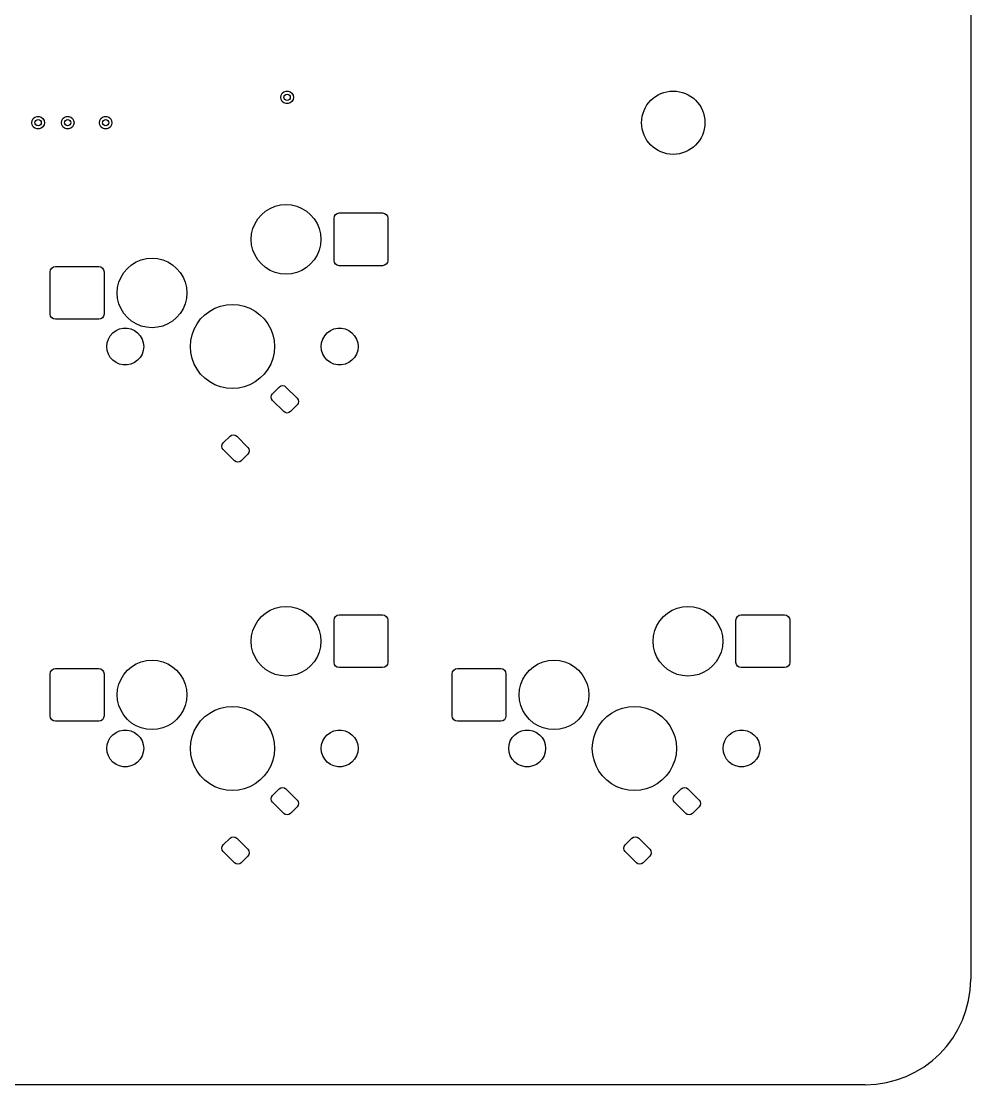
# Model space of a CAD drawing. Extents: x 101 to 518, y -308 to -134.
# Drawn here: x 473.2 to 518.2, y -271.9 to -221.5 of the extents above; entities that cross this region are included whole.
import ezdxf

# ---------------------------------------------------------------- set-up
doc = ezdxf.new("R2010")
doc.units = 0
doc.layers.add('BLACK', color=7, linetype='CONTINUOUS')

msp = doc.modelspace()

# ---------------------------------------------------------------- linework, layer by layer
at = {"layer": 'BLACK', "linetype": 'CONTINUOUS'}
for p, q in [((518.20974, -141.696311), (518.20974, -265.496311)), ((485.65974, -224.836503), (485.757646, -224.800869)), ((485.757646, -224.800869), (485.861834, -224.800869)), ((485.861834, -224.800869), (485.95974, -224.836503)), ((485.50974, -225.096311), (485.527832, -224.993705)), ((485.527832, -225.198917), (485.50974, -225.096311)), ((485.527832, -224.993705), (485.579927, -224.903475)), ((485.579927, -225.289147), (485.527832, -225.198917)), ((485.579927, -224.903475), (485.65974, -224.836503)), ((485.65974, -225.356119), (485.579927, -225.289147)), ((485.95974, -224.836503), (486.039553, -224.903475)), ((486.039553, -225.289147), (485.95974, -225.356119)), ((486.039553, -224.903475), (486.091648, -224.993705)), ((486.091648, -225.198917), (486.039553, -225.289147)), ((486.091648, -224.993705), (486.10974, -225.096311)), ((486.10974, -225.096311), (486.091648, -225.198917)), ((485.757646, -225.391753), (485.65974, -225.356119)), ((485.861834, -225.391753), (485.757646, -225.391753)), ((485.95974, -225.356119), (485.861834, -225.391753)), ((473.70974, -226.296311), (473.727832, -226.193705)), ((473.727832, -226.398917), (473.70974, -226.296311)), ((473.727832, -226.193705), (473.779927, -226.103475)), ((473.779927, -226.103475), (473.85974, -226.036503)), ((473.85974, -226.036503), (473.957646, -226.000869)), ((473.957646, -226.000869), (474.061834, -226.000869)), ((474.061834, -226.000869), (474.15974, -226.036503)), ((474.15974, -226.036503), (474.239553, -226.103475)), ((474.239553, -226.103475), (474.291648, -226.193705)), ((474.291648, -226.193705), (474.30974, -226.296311)), ((474.30974, -226.296311), (474.291648, -226.398917)), ((475.10974, -226.296311), (475.127832, -226.193705)), ((475.127832, -226.398917), (475.10974, -226.296311)), ((475.127832, -226.193705), (475.179927, -226.103475)), ((475.179927, -226.103475), (475.25974, -226.036503)), ((475.25974, -226.036503), (475.357646, -226.000869)), ((475.357646, -226.000869), (475.461834, -226.000869)), ((475.461834, -226.000869), (475.55974, -226.036503)), ((475.55974, -226.036503), (475.639553, -226.103475)), ((475.639553, -226.103475), (475.691648, -226.193705)), ((475.691648, -226.193705), (475.70974, -226.296311)), ((475.70974, -226.296311), (475.691648, -226.398917)), ((476.90974, -226.296311), (476.927832, -226.193705)), ((476.927832, -226.398917), (476.90974, -226.296311)), ((476.927832, -226.193705), (476.979927, -226.103475)), ((476.979927, -226.103475), (477.05974, -226.036503)), ((477.05974, -226.036503), (477.157646, -226.000869)), ((477.157646, -226.000869), (477.261834, -226.000869)), ((477.261834, -226.000869), (477.35974, -226.036503)), ((477.35974, -226.036503), (477.439553, -226.103475)), ((477.439553, -226.103475), (477.491648, -226.193705)), ((477.491648, -226.193705), (477.50974, -226.296311)), ((477.50974, -226.296311), (477.491648, -226.398917)), ((473.779927, -226.489147), (473.727832, -226.398917)), ((473.85974, -226.556119), (473.779927, -226.489147)), ((473.957646, -226.591753), (473.85974, -226.556119)), ((474.061834, -226.591753), (473.957646, -226.591753)), ((474.15974, -226.556119), (474.061834, -226.591753)), ((474.239553, -226.489147), (474.15974, -226.556119)), ((474.291648, -226.398917), (474.239553, -226.489147)), ((475.179927, -226.489147), (475.127832, -226.398917)), ((475.25974, -226.556119), (475.179927, -226.489147)), ((475.357646, -226.591753), (475.25974, -226.556119)), ((475.461834, -226.591753), (475.357646, -226.591753)), ((475.55974, -226.556119), (475.461834, -226.591753)), ((475.639553, -226.489147), (475.55974, -226.556119)), ((475.691648, -226.398917), (475.639553, -226.489147)), ((476.979927, -226.489147), (476.927832, -226.398917)), ((477.05974, -226.556119), (476.979927, -226.489147)), ((477.157646, -226.591753), (477.05974, -226.556119)), ((477.261834, -226.591753), (477.157646, -226.591753)), ((477.35974, -226.556119), (477.261834, -226.591753)), ((477.439553, -226.489147), (477.35974, -226.556119)), ((477.491648, -226.398917), (477.439553, -226.489147)), ((484.787802, -230.491675), (485.008564, -230.356392)), ((485.008564, -230.356392), (485.24777, -230.25731)), ((485.24777, -230.25731), (485.499531, -230.196867)), ((485.499531, -230.196867), (485.757648, -230.176553)), ((485.757648, -230.176553), (486.015765, -230.196867)), ((486.015765, -230.196867), (486.267526, -230.25731)), ((486.267526, -230.25731), (486.506732, -230.356392)), ((486.506732, -230.356392), (486.727494, -230.491675)), ((484.287487, -231.077469), (484.42277, -230.856707)), ((484.42277, -230.856707), (484.590922, -230.659827)), ((484.590922, -230.659827), (484.787802, -230.491675)), ((486.727494, -230.491675), (486.924374, -230.659827)), ((486.924374, -230.659827), (487.092526, -230.856707)), ((487.092526, -230.856707), (487.227809, -231.077469)), ((488.032648, -230.826553), (488.051678, -230.730882)), ((488.032648, -232.826553), (488.032648, -230.826553)), ((488.051678, -230.730882), (488.105871, -230.649776)), ((488.105871, -230.649776), (488.186977, -230.595583)), ((488.186977, -230.595583), (488.282648, -230.576553)), ((488.282648, -230.576553), (490.332648, -230.576553)), ((490.332648, -230.576553), (490.428319, -230.595583)), ((490.428319, -230.595583), (490.509425, -230.649776)), ((490.509425, -230.649776), (490.563618, -230.730882)), ((490.563618, -230.730882), (490.582648, -230.826553)), ((490.582648, -230.826553), (490.582648, -232.826553)), ((484.127962, -231.568436), (484.188405, -231.316675)), ((484.188405, -231.316675), (484.287487, -231.077469)), ((487.227809, -231.077469), (487.326891, -231.316675)), ((487.326891, -231.316675), (487.387334, -231.568436)), ((484.107648, -231.826553), (484.127962, -231.568436)), ((484.127962, -232.08467), (484.107648, -231.826553)), ((487.387334, -231.568436), (487.407648, -231.826553)), ((487.407648, -231.826553), (487.387334, -232.08467)), ((484.188405, -232.336431), (484.127962, -232.08467)), ((484.287487, -232.575637), (484.188405, -232.336431)), ((487.326891, -232.336431), (487.227809, -232.575637)), ((487.387334, -232.08467), (487.326891, -232.336431)), ((478.658564, -232.896392), (478.89777, -232.79731)), ((478.89777, -232.79731), (479.149531, -232.736867)), ((479.149531, -232.736867), (479.407648, -232.716553)), ((479.407648, -232.716553), (479.665765, -232.736867)), ((479.665765, -232.736867), (479.917526, -232.79731)), ((479.917526, -232.79731), (480.156732, -232.896392)), ((484.42277, -232.796399), (484.287487, -232.575637)), ((484.590922, -232.993279), (484.42277, -232.796399)), ((487.092526, -232.796399), (486.924374, -232.993279)), ((487.227809, -232.575637), (487.092526, -232.796399)), ((488.051678, -232.922224), (488.032648, -232.826553)), ((490.582648, -232.826553), (490.563618, -232.922224)), ((474.582648, -233.366553), (474.601678, -233.270882)), ((474.582648, -235.366553), (474.582648, -233.366553)), ((474.601678, -233.270882), (474.655871, -233.189776)), ((474.655871, -233.189776), (474.736977, -233.135583)), ((474.736977, -233.135583), (474.832648, -233.116553)), ((474.832648, -233.116553), (476.882648, -233.116553)), ((476.882648, -233.116553), (476.978319, -233.135583)), ((476.978319, -233.135583), (477.059425, -233.189776)), ((477.059425, -233.189776), (477.113618, -233.270882)), ((477.113618, -233.270882), (477.132648, -233.366553)), ((477.132648, -233.366553), (477.132648, -235.366553)), ((478.07277, -233.396707), (478.240922, -233.199827)), ((478.240922, -233.199827), (478.437802, -233.031675)), ((478.437802, -233.031675), (478.658564, -232.896392)), ((480.156732, -232.896392), (480.377494, -233.031675)), ((480.377494, -233.031675), (480.574374, -233.199827)), ((480.574374, -233.199827), (480.742526, -233.396707)), ((484.787802, -233.161431), (484.590922, -232.993279)), ((485.008564, -233.296714), (484.787802, -233.161431)), ((485.24777, -233.395796), (485.008564, -233.296714)), ((486.506732, -233.296714), (486.267526, -233.395796)), ((486.727494, -233.161431), (486.506732, -233.296714)), ((486.924374, -232.993279), (486.727494, -233.161431)), ((488.105871, -233.00333), (488.051678, -232.922224)), ((488.186977, -233.057523), (488.105871, -233.00333)), ((488.282648, -233.076553), (488.186977, -233.057523)), ((490.332648, -233.076553), (488.282648, -233.076553)), ((490.428319, -233.057523), (490.332648, -233.076553)), ((490.509425, -233.00333), (490.428319, -233.057523)), ((490.563618, -232.922224), (490.509425, -233.00333)), ((477.777962, -234.108436), (477.838405, -233.856675)), ((477.838405, -233.856675), (477.937487, -233.617469)), ((477.937487, -233.617469), (478.07277, -233.396707)), ((480.742526, -233.396707), (480.877809, -233.617469)), ((480.877809, -233.617469), (480.976891, -233.856675)), ((480.976891, -233.856675), (481.037334, -234.108436)), ((485.499531, -233.456239), (485.24777, -233.395796)), ((485.757648, -233.476553), (485.499531, -233.456239)), ((486.015765, -233.456239), (485.757648, -233.476553)), ((486.267526, -233.395796), (486.015765, -233.456239)), ((477.757648, -234.366553), (477.777962, -234.108436)), ((477.777962, -234.62467), (477.757648, -234.366553)), ((481.037334, -234.108436), (481.057648, -234.366553)), ((481.057648, -234.366553), (481.037334, -234.62467)), ((477.838405, -234.876431), (477.777962, -234.62467)), ((477.937487, -235.115637), (477.838405, -234.876431)), ((480.976891, -234.876431), (480.877809, -235.115637)), ((481.037334, -234.62467), (480.976891, -234.876431)), ((474.601678, -235.462224), (474.582648, -235.366553)), ((477.132648, -235.366553), (477.113618, -235.462224)), ((478.07277, -235.336399), (477.937487, -235.115637)), ((478.240922, -235.533279), (478.07277, -235.336399)), ((480.742526, -235.336399), (480.574374, -235.533279)), ((480.877809, -235.115637), (480.742526, -235.336399)), ((481.710759, -235.600826), (481.911921, -235.399664)), ((481.911921, -235.399664), (482.139664, -235.229178)), ((482.139664, -235.229178), (482.389352, -235.092838)), ((482.389352, -235.092838), (482.655901, -234.99342)), ((482.655901, -234.99342), (482.933886, -234.932948)), ((482.933886, -234.932948), (483.217648, -234.912653)), ((483.217648, -234.912653), (483.50141, -234.932948)), ((483.50141, -234.932948), (483.779395, -234.99342)), ((483.779395, -234.99342), (484.045944, -235.092838)), ((484.045944, -235.092838), (484.295632, -235.229178)), ((484.295632, -235.229178), (484.523375, -235.399664)), ((484.523375, -235.399664), (484.724537, -235.600826)), ((474.655871, -235.54333), (474.601678, -235.462224)), ((474.736977, -235.597523), (474.655871, -235.54333)), ((474.832648, -235.616553), (474.736977, -235.597523)), ((476.882648, -235.616553), (474.832648, -235.616553)), ((476.978319, -235.597523), (476.882648, -235.616553)), ((477.059425, -235.54333), (476.978319, -235.597523)), ((477.113618, -235.462224), (477.059425, -235.54333)), ((478.437802, -235.701431), (478.240922, -235.533279)), ((478.658564, -235.836714), (478.437802, -235.701431)), ((478.89777, -235.935796), (478.658564, -235.836714)), ((480.156732, -235.836714), (479.917526, -235.935796)), ((480.377494, -235.701431), (480.156732, -235.836714)), ((480.574374, -235.533279), (480.377494, -235.701431)), ((481.403933, -236.078257), (481.540273, -235.828569)), ((481.540273, -235.828569), (481.710759, -235.600826)), ((484.724537, -235.600826), (484.895023, -235.828569)), ((484.895023, -235.828569), (485.031363, -236.078257)), ((477.338296, -236.550658), (477.429758, -236.392241)), ((477.429758, -236.392241), (477.552159, -236.256301)), ((477.552159, -236.256301), (477.700148, -236.148781)), ((477.700148, -236.148781), (477.867258, -236.074379)), ((477.867258, -236.074379), (478.046186, -236.036346)), ((478.046186, -236.036346), (478.22911, -236.036346)), ((478.22911, -236.036346), (478.408038, -236.074379)), ((478.408038, -236.074379), (478.575148, -236.148781)), ((478.575148, -236.148781), (478.723137, -236.256301)), ((478.723137, -236.256301), (478.845538, -236.392241)), ((478.845538, -236.392241), (478.937, -236.550658)), ((479.149531, -235.996239), (478.89777, -235.935796)), ((479.407648, -236.016553), (479.149531, -235.996239)), ((479.665765, -235.996239), (479.407648, -236.016553)), ((479.917526, -235.935796), (479.665765, -235.996239)), ((481.244043, -236.622791), (481.304515, -236.344806)), ((481.304515, -236.344806), (481.403933, -236.078257)), ((485.031363, -236.078257), (485.130781, -236.344806)), ((485.130781, -236.344806), (485.191253, -236.622791)), ((487.498296, -236.550658), (487.589758, -236.392241)), ((487.589758, -236.392241), (487.712159, -236.256301)), ((487.712159, -236.256301), (487.860148, -236.148781)), ((487.860148, -236.148781), (488.027258, -236.074379)), ((488.027258, -236.074379), (488.206186, -236.036346)), ((488.206186, -236.036346), (488.38911, -236.036346)), ((488.38911, -236.036346), (488.568038, -236.074379)), ((488.568038, -236.074379), (488.735148, -236.148781)), ((488.735148, -236.148781), (488.883137, -236.256301)), ((488.883137, -236.256301), (489.005538, -236.392241)), ((489.005538, -236.392241), (489.097, -236.550658)), ((477.262648, -236.906553), (477.281769, -236.72463)), ((477.281769, -237.088476), (477.262648, -236.906553)), ((477.281769, -236.72463), (477.338296, -236.550658)), ((478.937, -236.550658), (478.993527, -236.72463)), ((478.993527, -236.72463), (479.012648, -236.906553)), ((479.012648, -236.906553), (478.993527, -237.088476)), ((481.223748, -236.906553), (481.244043, -236.622791)), ((481.244043, -237.190315), (481.223748, -236.906553)), ((485.191253, -236.622791), (485.211548, -236.906553)), ((485.211548, -236.906553), (485.191253, -237.190315)), ((487.422648, -236.906553), (487.441769, -236.72463)), ((487.441769, -237.088476), (487.422648, -236.906553)), ((487.441769, -236.72463), (487.498296, -236.550658)), ((489.097, -236.550658), (489.153527, -236.72463)), ((489.153527, -236.72463), (489.172648, -236.906553)), ((489.172648, -236.906553), (489.153527, -237.088476)), ((477.338296, -237.262448), (477.281769, -237.088476)), ((477.429758, -237.420865), (477.338296, -237.262448)), ((478.937, -237.262448), (478.845538, -237.420865)), ((478.993527, -237.088476), (478.937, -237.262448)), ((481.304515, -237.4683), (481.244043, -237.190315)), ((485.191253, -237.190315), (485.130781, -237.4683)), ((487.498296, -237.262448), (487.441769, -237.088476)), ((487.589758, -237.420865), (487.498296, -237.262448)), ((489.097, -237.262448), (489.005538, -237.420865)), ((489.153527, -237.088476), (489.097, -237.262448)), ((477.552159, -237.556805), (477.429758, -237.420865)), ((477.700148, -237.664325), (477.552159, -237.556805)), ((477.867258, -237.738727), (477.700148, -237.664325)), ((478.046186, -237.77676), (477.867258, -237.738727)), ((478.22911, -237.77676), (478.046186, -237.77676)), ((478.408038, -237.738727), (478.22911, -237.77676)), ((478.575148, -237.664325), (478.408038, -237.738727)), ((478.723137, -237.556805), (478.575148, -237.664325)), ((478.845538, -237.420865), (478.723137, -237.556805)), ((481.403933, -237.734849), (481.304515, -237.4683)), ((481.540273, -237.984537), (481.403933, -237.734849)), ((485.031363, -237.734849), (484.895023, -237.984537)), ((485.130781, -237.4683), (485.031363, -237.734849)), ((487.712159, -237.556805), (487.589758, -237.420865)), ((487.860148, -237.664325), (487.712159, -237.556805)), ((488.027258, -237.738727), (487.860148, -237.664325)), ((488.206186, -237.77676), (488.027258, -237.738727)), ((488.38911, -237.77676), (488.206186, -237.77676)), ((488.568038, -237.738727), (488.38911, -237.77676)), ((488.735148, -237.664325), (488.568038, -237.738727)), ((488.883137, -237.556805), (488.735148, -237.664325)), ((489.005538, -237.420865), (488.883137, -237.556805)), ((481.710759, -238.21228), (481.540273, -237.984537)), ((481.911921, -238.413442), (481.710759, -238.21228)), ((482.139664, -238.583928), (481.911921, -238.413442)), ((484.523375, -238.413442), (484.295632, -238.583928)), ((484.724537, -238.21228), (484.523375, -238.413442)), ((484.895023, -237.984537), (484.724537, -238.21228)), ((482.389352, -238.720268), (482.139664, -238.583928)), ((482.655901, -238.819686), (482.389352, -238.720268)), ((482.933886, -238.880158), (482.655901, -238.819686)), ((483.217648, -238.900453), (482.933886, -238.880158)), ((483.50141, -238.880158), (483.217648, -238.900453)), ((483.779395, -238.819686), (483.50141, -238.880158)), ((484.045944, -238.720268), (483.779395, -238.819686)), ((484.295632, -238.583928), (484.045944, -238.720268)), ((485.11958, -239.142722), (485.437778, -238.824524)), ((485.437778, -238.824524), (485.510773, -238.77575)), ((485.510773, -238.77575), (485.596877, -238.758623)), ((485.596877, -238.758623), (485.682981, -238.77575)), ((485.682981, -238.77575), (485.755976, -238.824524)), ((485.755976, -238.824524), (486.286306, -239.354854)), ((485.053679, -239.301821), (485.070806, -239.215717)), ((485.070806, -239.387925), (485.053679, -239.301821)), ((485.070806, -239.215717), (485.11958, -239.142722)), ((485.11958, -239.46092), (485.070806, -239.387925)), ((486.286306, -239.354854), (486.33508, -239.427849)), ((486.33508, -239.427849), (486.352207, -239.513953)), ((485.64991, -239.99125), (485.11958, -239.46092)), ((486.286306, -239.673052), (485.968108, -239.99125)), ((486.33508, -239.600057), (486.286306, -239.673052)), ((486.352207, -239.513953), (486.33508, -239.600057)), ((485.722905, -240.040024), (485.64991, -239.99125)), ((485.809009, -240.057151), (485.722905, -240.040024)), ((485.895113, -240.040024), (485.809009, -240.057151)), ((485.968108, -239.99125), (485.895113, -240.040024)), ((482.786128, -241.476174), (483.104326, -241.157976)), ((483.104326, -241.157976), (483.177321, -241.109202)), ((483.177321, -241.109202), (483.263425, -241.092075)), ((483.263425, -241.092075), (483.349529, -241.109202)), ((483.349529, -241.109202), (483.422524, -241.157976)), ((483.422524, -241.157976), (483.952854, -241.688306)), ((482.720227, -241.635273), (482.737354, -241.549169)), ((482.737354, -241.721377), (482.720227, -241.635273)), ((482.737354, -241.549169), (482.786128, -241.476174)), ((482.786128, -241.794372), (482.737354, -241.721377)), ((483.316458, -242.324702), (482.786128, -241.794372)), ((483.952854, -241.688306), (484.001628, -241.761301)), ((484.001628, -241.933509), (483.952854, -242.006504)), ((484.001628, -241.761301), (484.018755, -241.847405)), ((484.018755, -241.847405), (484.001628, -241.933509)), ((483.389453, -242.373476), (483.316458, -242.324702)), ((483.475557, -242.390603), (483.389453, -242.373476)), ((483.561661, -242.373476), (483.475557, -242.390603)), ((483.634656, -242.324702), (483.561661, -242.373476)), ((483.952854, -242.006504), (483.634656, -242.324702)), ((484.787802, -249.541675), (485.008564, -249.406392)), ((485.008564, -249.406392), (485.24777, -249.30731)), ((485.24777, -249.30731), (485.499531, -249.246867)), ((485.499531, -249.246867), (485.757648, -249.226553)), ((485.757648, -249.226553), (486.015765, -249.246867)), ((486.015765, -249.246867), (486.267526, -249.30731)), ((486.267526, -249.30731), (486.506732, -249.406392)), ((486.506732, -249.406392), (486.727494, -249.541675)), ((503.837802, -249.541675), (504.058564, -249.406392)), ((504.058564, -249.406392), (504.29777, -249.30731)), ((504.29777, -249.30731), (504.549531, -249.246867)), ((504.549531, -249.246867), (504.807648, -249.226553)), ((504.807648, -249.226553), (505.065765, -249.246867)), ((505.065765, -249.246867), (505.317526, -249.30731)), ((505.317526, -249.30731), (505.556732, -249.406392)), ((505.556732, -249.406392), (505.777494, -249.541675)), ((484.287487, -250.127469), (484.42277, -249.906707)), ((484.42277, -249.906707), (484.590922, -249.709827)), ((484.590922, -249.709827), (484.787802, -249.541675)), ((486.727494, -249.541675), (486.924374, -249.709827)), ((486.924374, -249.709827), (487.092526, -249.906707)), ((487.092526, -249.906707), (487.227809, -250.127469)), ((488.032648, -249.876553), (488.051678, -249.780882)), ((488.032648, -251.876553), (488.032648, -249.876553)), ((488.051678, -249.780882), (488.105871, -249.699776)), ((488.105871, -249.699776), (488.186977, -249.645583)), ((488.186977, -249.645583), (488.282648, -249.626553)), ((488.282648, -249.626553), (490.332648, -249.626553)), ((490.332648, -249.626553), (490.428319, -249.645583)), ((490.428319, -249.645583), (490.509425, -249.699776)), ((490.509425, -249.699776), (490.563618, -249.780882)), ((490.563618, -249.780882), (490.582648, -249.876553)), ((490.582648, -249.876553), (490.582648, -251.876553)), ((503.337487, -250.127469), (503.47277, -249.906707)), ((503.47277, -249.906707), (503.640922, -249.709827)), ((503.640922, -249.709827), (503.837802, -249.541675)), ((505.777494, -249.541675), (505.974374, -249.709827)), ((505.974374, -249.709827), (506.142526, -249.906707)), ((506.142526, -249.906707), (506.277809, -250.127469)), ((507.082648, -249.876553), (507.101678, -249.780882)), ((507.082648, -251.876553), (507.082648, -249.876553)), ((507.101678, -249.780882), (507.155871, -249.699776)), ((507.155871, -249.699776), (507.236977, -249.645583)), ((507.236977, -249.645583), (507.332648, -249.626553)), ((507.332648, -249.626553), (509.382648, -249.626553)), ((509.382648, -249.626553), (509.478319, -249.645583)), ((509.478319, -249.645583), (509.559425, -249.699776)), ((509.559425, -249.699776), (509.613618, -249.780882)), ((509.613618, -249.780882), (509.632648, -249.876553)), ((509.632648, -249.876553), (509.632648, -251.876553)), ((484.127962, -250.618436), (484.188405, -250.366675)), ((484.188405, -250.366675), (484.287487, -250.127469)), ((487.227809, -250.127469), (487.326891, -250.366675)), ((487.326891, -250.366675), (487.387334, -250.618436)), ((503.177962, -250.618436), (503.238405, -250.366675)), ((503.238405, -250.366675), (503.337487, -250.127469)), ((506.277809, -250.127469), (506.376891, -250.366675)), ((506.376891, -250.366675), (506.437334, -250.618436)), ((484.107648, -250.876553), (484.127962, -250.618436)), ((484.127962, -251.13467), (484.107648, -250.876553)), ((487.387334, -250.618436), (487.407648, -250.876553)), ((487.407648, -250.876553), (487.387334, -251.13467)), ((503.157648, -250.876553), (503.177962, -250.618436)), ((503.177962, -251.13467), (503.157648, -250.876553)), ((506.437334, -250.618436), (506.457648, -250.876553)), ((506.457648, -250.876553), (506.437334, -251.13467)), ((484.188405, -251.386431), (484.127962, -251.13467)), ((484.287487, -251.625637), (484.188405, -251.386431)), ((487.326891, -251.386431), (487.227809, -251.625637)), ((487.387334, -251.13467), (487.326891, -251.386431)), ((503.238405, -251.386431), (503.177962, -251.13467)), ((503.337487, -251.625637), (503.238405, -251.386431)), ((506.376891, -251.386431), (506.277809, -251.625637)), ((506.437334, -251.13467), (506.376891, -251.386431)), ((478.437802, -252.081675), (478.658564, -251.946392)), ((478.658564, -251.946392), (478.89777, -251.84731)), ((478.89777, -251.84731), (479.149531, -251.786867)), ((479.149531, -251.786867), (479.407648, -251.766553)), ((479.407648, -251.766553), (479.665765, -251.786867)), ((479.665765, -251.786867), (479.917526, -251.84731)), ((479.917526, -251.84731), (480.156732, -251.946392)), ((480.156732, -251.946392), (480.377494, -252.081675)), ((484.42277, -251.846399), (484.287487, -251.625637)), ((484.590922, -252.043279), (484.42277, -251.846399)), ((487.092526, -251.846399), (486.924374, -252.043279)), ((487.227809, -251.625637), (487.092526, -251.846399)), ((488.051678, -251.972224), (488.032648, -251.876553)), ((488.105871, -252.05333), (488.051678, -251.972224)), ((490.563618, -251.972224), (490.509425, -252.05333)), ((490.582648, -251.876553), (490.563618, -251.972224)), ((497.487802, -252.081675), (497.708564, -251.946392)), ((497.708564, -251.946392), (497.94777, -251.84731)), ((497.94777, -251.84731), (498.199531, -251.786867)), ((498.199531, -251.786867), (498.457648, -251.766553)), ((498.457648, -251.766553), (498.715765, -251.786867)), ((498.715765, -251.786867), (498.967526, -251.84731)), ((498.967526, -251.84731), (499.206732, -251.946392)), ((499.206732, -251.946392), (499.427494, -252.081675)), ((503.47277, -251.846399), (503.337487, -251.625637)), ((503.640922, -252.043279), (503.47277, -251.846399)), ((506.142526, -251.846399), (505.974374, -252.043279)), ((506.277809, -251.625637), (506.142526, -251.846399)), ((507.101678, -251.972224), (507.082648, -251.876553)), ((507.155871, -252.05333), (507.101678, -251.972224)), ((509.613618, -251.972224), (509.559425, -252.05333)), ((509.632648, -251.876553), (509.613618, -251.972224)), ((474.582648, -252.416553), (474.601678, -252.320882)), ((474.582648, -254.416553), (474.582648, -252.416553)), ((474.601678, -252.320882), (474.655871, -252.239776)), ((474.655871, -252.239776), (474.736977, -252.185583)), ((474.736977, -252.185583), (474.832648, -252.166553)), ((474.832648, -252.166553), (476.882648, -252.166553)), ((476.882648, -252.166553), (476.978319, -252.185583)), ((476.978319, -252.185583), (477.059425, -252.239776)), ((477.059425, -252.239776), (477.113618, -252.320882)), ((477.113618, -252.320882), (477.132648, -252.416553)), ((477.132648, -252.416553), (477.132648, -254.416553)), ((477.937487, -252.667469), (478.07277, -252.446707)), ((478.07277, -252.446707), (478.240922, -252.249827)), ((478.240922, -252.249827), (478.437802, -252.081675)), ((480.377494, -252.081675), (480.574374, -252.249827)), ((480.574374, -252.249827), (480.742526, -252.446707)), ((480.742526, -252.446707), (480.877809, -252.667469)), ((484.787802, -252.211431), (484.590922, -252.043279)), ((485.008564, -252.346714), (484.787802, -252.211431)), ((485.24777, -252.445796), (485.008564, -252.346714)), ((485.499531, -252.506239), (485.24777, -252.445796)), ((485.757648, -252.526553), (485.499531, -252.506239)), ((486.015765, -252.506239), (485.757648, -252.526553)), ((486.267526, -252.445796), (486.015765, -252.506239)), ((486.506732, -252.346714), (486.267526, -252.445796)), ((486.727494, -252.211431), (486.506732, -252.346714)), ((486.924374, -252.043279), (486.727494, -252.211431)), ((488.186977, -252.107523), (488.105871, -252.05333)), ((488.282648, -252.126553), (488.186977, -252.107523)), ((490.332648, -252.126553), (488.282648, -252.126553)), ((490.428319, -252.107523), (490.332648, -252.126553)), ((490.509425, -252.05333), (490.428319, -252.107523)), ((493.632648, -252.416553), (493.651678, -252.320882)), ((493.632648, -254.416553), (493.632648, -252.416553)), ((493.651678, -252.320882), (493.705871, -252.239776)), ((493.705871, -252.239776), (493.786977, -252.185583)), ((493.786977, -252.185583), (493.882648, -252.166553)), ((493.882648, -252.166553), (495.932648, -252.166553)), ((495.932648, -252.166553), (496.028319, -252.185583)), ((496.028319, -252.185583), (496.109425, -252.239776)), ((496.109425, -252.239776), (496.163618, -252.320882)), ((496.163618, -252.320882), (496.182648, -252.416553)), ((496.182648, -252.416553), (496.182648, -254.416553)), ((496.987487, -252.667469), (497.12277, -252.446707)), ((497.12277, -252.446707), (497.290922, -252.249827)), ((497.290922, -252.249827), (497.487802, -252.081675)), ((499.427494, -252.081675), (499.624374, -252.249827)), ((499.624374, -252.249827), (499.792526, -252.446707)), ((499.792526, -252.446707), (499.927809, -252.667469)), ((503.837802, -252.211431), (503.640922, -252.043279)), ((504.058564, -252.346714), (503.837802, -252.211431)), ((504.29777, -252.445796), (504.058564, -252.346714)), ((504.549531, -252.506239), (504.29777, -252.445796)), ((504.807648, -252.526553), (504.549531, -252.506239)), ((505.065765, -252.506239), (504.807648, -252.526553)), ((505.317526, -252.445796), (505.065765, -252.506239)), ((505.556732, -252.346714), (505.317526, -252.445796)), ((505.777494, -252.211431), (505.556732, -252.346714)), ((505.974374, -252.043279), (505.777494, -252.211431)), ((507.236977, -252.107523), (507.155871, -252.05333)), ((507.332648, -252.126553), (507.236977, -252.107523)), ((509.382648, -252.126553), (507.332648, -252.126553)), ((509.478319, -252.107523), (509.382648, -252.126553)), ((509.559425, -252.05333), (509.478319, -252.107523)), ((477.777962, -253.158436), (477.838405, -252.906675)), ((477.838405, -252.906675), (477.937487, -252.667469)), ((480.877809, -252.667469), (480.976891, -252.906675)), ((480.976891, -252.906675), (481.037334, -253.158436)), ((496.827962, -253.158436), (496.888405, -252.906675)), ((496.888405, -252.906675), (496.987487, -252.667469)), ((499.927809, -252.667469), (500.026891, -252.906675)), ((500.026891, -252.906675), (500.087334, -253.158436)), ((477.757648, -253.416553), (477.777962, -253.158436)), ((477.777962, -253.67467), (477.757648, -253.416553)), ((481.037334, -253.158436), (481.057648, -253.416553)), ((481.057648, -253.416553), (481.037334, -253.67467)), ((496.807648, -253.416553), (496.827962, -253.158436)), ((496.827962, -253.67467), (496.807648, -253.416553)), ((500.087334, -253.158436), (500.107648, -253.416553)), ((500.107648, -253.416553), (500.087334, -253.67467)), ((477.838405, -253.926431), (477.777962, -253.67467)), ((477.937487, -254.165637), (477.838405, -253.926431)), ((480.976891, -253.926431), (480.877809, -254.165637)), ((481.037334, -253.67467), (480.976891, -253.926431)), ((482.389352, -254.142838), (482.655901, -254.04342)), ((482.655901, -254.04342), (482.933886, -253.982948)), ((482.933886, -253.982948), (483.217648, -253.962653)), ((483.217648, -253.962653), (483.50141, -253.982948)), ((483.50141, -253.982948), (483.779395, -254.04342)), ((483.779395, -254.04342), (484.045944, -254.142838)), ((496.888405, -253.926431), (496.827962, -253.67467)), ((496.987487, -254.165637), (496.888405, -253.926431)), ((500.026891, -253.926431), (499.927809, -254.165637)), ((500.087334, -253.67467), (500.026891, -253.926431)), ((501.439352, -254.142838), (501.705901, -254.04342)), ((501.705901, -254.04342), (501.983886, -253.982948)), ((501.983886, -253.982948), (502.267648, -253.962653)), ((502.267648, -253.962653), (502.55141, -253.982948)), ((502.55141, -253.982948), (502.829395, -254.04342)), ((502.829395, -254.04342), (503.095944, -254.142838)), ((474.601678, -254.512224), (474.582648, -254.416553)), ((474.655871, -254.59333), (474.601678, -254.512224)), ((477.113618, -254.512224), (477.059425, -254.59333)), ((477.132648, -254.416553), (477.113618, -254.512224)), ((478.07277, -254.386399), (477.937487, -254.165637)), ((478.240922, -254.583279), (478.07277, -254.386399)), ((480.742526, -254.386399), (480.574374, -254.583279)), ((480.877809, -254.165637), (480.742526, -254.386399)), ((481.710759, -254.650826), (481.911921, -254.449664)), ((481.911921, -254.449664), (482.139664, -254.279178)), ((482.139664, -254.279178), (482.389352, -254.142838)), ((484.045944, -254.142838), (484.295632, -254.279178)), ((484.295632, -254.279178), (484.523375, -254.449664)), ((484.523375, -254.449664), (484.724537, -254.650826)), ((493.651678, -254.512224), (493.632648, -254.416553)), ((493.705871, -254.59333), (493.651678, -254.512224)), ((496.163618, -254.512224), (496.109425, -254.59333)), ((496.182648, -254.416553), (496.163618, -254.512224)), ((497.12277, -254.386399), (496.987487, -254.165637)), ((497.290922, -254.583279), (497.12277, -254.386399)), ((499.792526, -254.386399), (499.624374, -254.583279)), ((499.927809, -254.165637), (499.792526, -254.386399)), ((500.760759, -254.650826), (500.961921, -254.449664)), ((500.961921, -254.449664), (501.189664, -254.279178)), ((501.189664, -254.279178), (501.439352, -254.142838)), ((503.095944, -254.142838), (503.345632, -254.279178)), ((503.345632, -254.279178), (503.573375, -254.449664)), ((503.573375, -254.449664), (503.774537, -254.650826)), ((474.736977, -254.647523), (474.655871, -254.59333)), ((474.832648, -254.666553), (474.736977, -254.647523)), ((476.882648, -254.666553), (474.832648, -254.666553)), ((476.978319, -254.647523), (476.882648, -254.666553)), ((477.059425, -254.59333), (476.978319, -254.647523)), ((478.437802, -254.751431), (478.240922, -254.583279)), ((478.658564, -254.886714), (478.437802, -254.751431)), ((478.89777, -254.985796), (478.658564, -254.886714)), ((479.149531, -255.046239), (478.89777, -254.985796)), ((479.407648, -255.066553), (479.149531, -255.046239)), ((479.665765, -255.046239), (479.407648, -255.066553)), ((479.917526, -254.985796), (479.665765, -255.046239)), ((480.156732, -254.886714), (479.917526, -254.985796)), ((480.377494, -254.751431), (480.156732, -254.886714)), ((480.574374, -254.583279), (480.377494, -254.751431)), ((481.403933, -255.128257), (481.540273, -254.878569)), ((481.540273, -254.878569), (481.710759, -254.650826)), ((484.724537, -254.650826), (484.895023, -254.878569)), ((484.895023, -254.878569), (485.031363, -255.128257)), ((493.786977, -254.647523), (493.705871, -254.59333)), ((493.882648, -254.666553), (493.786977, -254.647523)), ((495.932648, -254.666553), (493.882648, -254.666553)), ((496.028319, -254.647523), (495.932648, -254.666553)), ((496.109425, -254.59333), (496.028319, -254.647523)), ((497.487802, -254.751431), (497.290922, -254.583279)), ((497.708564, -254.886714), (497.487802, -254.751431)), ((497.94777, -254.985796), (497.708564, -254.886714)), ((498.199531, -255.046239), (497.94777, -254.985796)), ((498.457648, -255.066553), (498.199531, -255.046239)), ((498.715765, -255.046239), (498.457648, -255.066553)), ((498.967526, -254.985796), (498.715765, -255.046239)), ((499.206732, -254.886714), (498.967526, -254.985796)), ((499.427494, -254.751431), (499.206732, -254.886714)), ((499.624374, -254.583279), (499.427494, -254.751431)), ((500.453933, -255.128257), (500.590273, -254.878569)), ((500.590273, -254.878569), (500.760759, -254.650826)), ((503.774537, -254.650826), (503.945023, -254.878569)), ((503.945023, -254.878569), (504.081363, -255.128257)), ((477.338296, -255.600658), (477.429758, -255.442241)), ((477.429758, -255.442241), (477.552159, -255.306301)), ((477.552159, -255.306301), (477.700148, -255.198781)), ((477.700148, -255.198781), (477.867258, -255.124379)), ((477.867258, -255.124379), (478.046186, -255.086346)), ((478.046186, -255.086346), (478.22911, -255.086346)), ((478.22911, -255.086346), (478.408038, -255.124379)), ((478.408038, -255.124379), (478.575148, -255.198781)), ((478.575148, -255.198781), (478.723137, -255.306301)), ((478.723137, -255.306301), (478.845538, -255.442241)), ((478.845538, -255.442241), (478.937, -255.600658)), ((481.244043, -255.672791), (481.304515, -255.394806)), ((481.304515, -255.394806), (481.403933, -255.128257)), ((485.031363, -255.128257), (485.130781, -255.394806)), ((485.130781, -255.394806), (485.191253, -255.672791)), ((487.498296, -255.600658), (487.589758, -255.442241)), ((487.589758, -255.442241), (487.712159, -255.306301)), ((487.712159, -255.306301), (487.860148, -255.198781)), ((487.860148, -255.198781), (488.027258, -255.124379)), ((488.027258, -255.124379), (488.206186, -255.086346)), ((488.206186, -255.086346), (488.38911, -255.086346)), ((488.38911, -255.086346), (488.568038, -255.124379)), ((488.568038, -255.124379), (488.735148, -255.198781)), ((488.735148, -255.198781), (488.883137, -255.306301)), ((488.883137, -255.306301), (489.005538, -255.442241)), ((489.005538, -255.442241), (489.097, -255.600658)), ((496.388296, -255.600658), (496.479758, -255.442241)), ((496.479758, -255.442241), (496.602159, -255.306301)), ((496.602159, -255.306301), (496.750148, -255.198781)), ((496.750148, -255.198781), (496.917258, -255.124379)), ((496.917258, -255.124379), (497.096186, -255.086346)), ((497.096186, -255.086346), (497.27911, -255.086346)), ((497.27911, -255.086346), (497.458038, -255.124379)), ((497.458038, -255.124379), (497.625148, -255.198781)), ((497.625148, -255.198781), (497.773137, -255.306301)), ((497.773137, -255.306301), (497.895538, -255.442241)), ((497.895538, -255.442241), (497.987, -255.600658)), ((500.294043, -255.672791), (500.354515, -255.394806)), ((500.354515, -255.394806), (500.453933, -255.128257)), ((504.081363, -255.128257), (504.180781, -255.394806)), ((504.180781, -255.394806), (504.241253, -255.672791)), ((506.548296, -255.600658), (506.639758, -255.442241)), ((506.639758, -255.442241), (506.762159, -255.306301)), ((506.762159, -255.306301), (506.910148, -255.198781)), ((506.910148, -255.198781), (507.077258, -255.124379)), ((507.077258, -255.124379), (507.256186, -255.086346)), ((507.256186, -255.086346), (507.43911, -255.086346)), ((507.43911, -255.086346), (507.618038, -255.124379)), ((507.618038, -255.124379), (507.785148, -255.198781)), ((507.785148, -255.198781), (507.933137, -255.306301)), ((507.933137, -255.306301), (508.055538, -255.442241)), ((508.055538, -255.442241), (508.147, -255.600658)), ((477.262648, -255.956553), (477.281769, -255.77463)), ((477.281769, -256.138476), (477.262648, -255.956553)), ((477.281769, -255.77463), (477.338296, -255.600658)), ((478.937, -255.600658), (478.993527, -255.77463)), ((478.993527, -255.77463), (479.012648, -255.956553)), ((479.012648, -255.956553), (478.993527, -256.138476)), ((481.223748, -255.956553), (481.244043, -255.672791)), ((481.244043, -256.240315), (481.223748, -255.956553)), ((485.191253, -255.672791), (485.211548, -255.956553)), ((485.211548, -255.956553), (485.191253, -256.240315)), ((487.422648, -255.956553), (487.441769, -255.77463)), ((487.441769, -256.138476), (487.422648, -255.956553)), ((487.441769, -255.77463), (487.498296, -255.600658)), ((489.097, -255.600658), (489.153527, -255.77463)), ((489.153527, -255.77463), (489.172648, -255.956553)), ((489.172648, -255.956553), (489.153527, -256.138476)), ((496.312648, -255.956553), (496.331769, -255.77463)), ((496.331769, -256.138476), (496.312648, -255.956553)), ((496.331769, -255.77463), (496.388296, -255.600658)), ((497.987, -255.600658), (498.043527, -255.77463)), ((498.043527, -255.77463), (498.062648, -255.956553)), ((498.062648, -255.956553), (498.043527, -256.138476)), ((500.273748, -255.956553), (500.294043, -255.672791)), ((500.294043, -256.240315), (500.273748, -255.956553)), ((504.241253, -255.672791), (504.261548, -255.956553)), ((504.261548, -255.956553), (504.241253, -256.240315)), ((506.472648, -255.956553), (506.491769, -255.77463)), ((506.491769, -256.138476), (506.472648, -255.956553)), ((506.491769, -255.77463), (506.548296, -255.600658)), ((508.147, -255.600658), (508.203527, -255.77463)), ((508.203527, -255.77463), (508.222648, -255.956553)), ((508.222648, -255.956553), (508.203527, -256.138476)), ((477.338296, -256.312448), (477.281769, -256.138476)), ((477.429758, -256.470865), (477.338296, -256.312448)), ((477.552159, -256.606805), (477.429758, -256.470865)), ((478.845538, -256.470865), (478.723137, -256.606805)), ((478.937, -256.312448), (478.845538, -256.470865)), ((478.993527, -256.138476), (478.937, -256.312448)), ((481.304515, -256.5183), (481.244043, -256.240315)), ((481.403933, -256.784849), (481.304515, -256.5183)), ((485.130781, -256.5183), (485.031363, -256.784849)), ((485.191253, -256.240315), (485.130781, -256.5183)), ((487.498296, -256.312448), (487.441769, -256.138476)), ((487.589758, -256.470865), (487.498296, -256.312448)), ((487.712159, -256.606805), (487.589758, -256.470865)), ((489.005538, -256.470865), (488.883137, -256.606805)), ((489.097, -256.312448), (489.005538, -256.470865)), ((489.153527, -256.138476), (489.097, -256.312448)), ((496.388296, -256.312448), (496.331769, -256.138476)), ((496.479758, -256.470865), (496.388296, -256.312448)), ((496.602159, -256.606805), (496.479758, -256.470865)), ((497.895538, -256.470865), (497.773137, -256.606805)), ((497.987, -256.312448), (497.895538, -256.470865)), ((498.043527, -256.138476), (497.987, -256.312448)), ((500.354515, -256.5183), (500.294043, -256.240315)), ((500.453933, -256.784849), (500.354515, -256.5183)), ((504.180781, -256.5183), (504.081363, -256.784849)), ((504.241253, -256.240315), (504.180781, -256.5183)), ((506.548296, -256.312448), (506.491769, -256.138476)), ((506.639758, -256.470865), (506.548296, -256.312448)), ((506.762159, -256.606805), (506.639758, -256.470865)), ((508.055538, -256.470865), (507.933137, -256.606805)), ((508.147, -256.312448), (508.055538, -256.470865)), ((508.203527, -256.138476), (508.147, -256.312448)), ((477.700148, -256.714325), (477.552159, -256.606805)), ((477.867258, -256.788727), (477.700148, -256.714325)), ((478.046186, -256.82676), (477.867258, -256.788727)), ((478.22911, -256.82676), (478.046186, -256.82676)), ((478.408038, -256.788727), (478.22911, -256.82676)), ((478.575148, -256.714325), (478.408038, -256.788727)), ((478.723137, -256.606805), (478.575148, -256.714325)), ((481.540273, -257.034537), (481.403933, -256.784849)), ((481.710759, -257.26228), (481.540273, -257.034537)), ((484.895023, -257.034537), (484.724537, -257.26228)), ((485.031363, -256.784849), (484.895023, -257.034537)), ((487.860148, -256.714325), (487.712159, -256.606805)), ((488.027258, -256.788727), (487.860148, -256.714325)), ((488.206186, -256.82676), (488.027258, -256.788727)), ((488.38911, -256.82676), (488.206186, -256.82676)), ((488.568038, -256.788727), (488.38911, -256.82676)), ((488.735148, -256.714325), (488.568038, -256.788727)), ((488.883137, -256.606805), (488.735148, -256.714325)), ((496.750148, -256.714325), (496.602159, -256.606805)), ((496.917258, -256.788727), (496.750148, -256.714325)), ((497.096186, -256.82676), (496.917258, -256.788727)), ((497.27911, -256.82676), (497.096186, -256.82676)), ((497.458038, -256.788727), (497.27911, -256.82676)), ((497.625148, -256.714325), (497.458038, -256.788727)), ((497.773137, -256.606805), (497.625148, -256.714325)), ((500.590273, -257.034537), (500.453933, -256.784849)), ((500.760759, -257.26228), (500.590273, -257.034537)), ((503.945023, -257.034537), (503.774537, -257.26228)), ((504.081363, -256.784849), (503.945023, -257.034537)), ((506.910148, -256.714325), (506.762159, -256.606805)), ((507.077258, -256.788727), (506.910148, -256.714325)), ((507.256186, -256.82676), (507.077258, -256.788727)), ((507.43911, -256.82676), (507.256186, -256.82676)), ((507.618038, -256.788727), (507.43911, -256.82676)), ((507.785148, -256.714325), (507.618038, -256.788727)), ((507.933137, -256.606805), (507.785148, -256.714325)), ((481.911921, -257.463442), (481.710759, -257.26228)), ((482.139664, -257.633928), (481.911921, -257.463442)), ((484.523375, -257.463442), (484.295632, -257.633928)), ((484.724537, -257.26228), (484.523375, -257.463442)), ((500.961921, -257.463442), (500.760759, -257.26228)), ((501.189664, -257.633928), (500.961921, -257.463442)), ((503.573375, -257.463442), (503.345632, -257.633928)), ((503.774537, -257.26228), (503.573375, -257.463442)), ((482.389352, -257.770268), (482.139664, -257.633928)), ((482.655901, -257.869686), (482.389352, -257.770268)), ((482.933886, -257.930158), (482.655901, -257.869686)), ((483.217648, -257.950453), (482.933886, -257.930158)), ((483.50141, -257.930158), (483.217648, -257.950453)), ((483.779395, -257.869686), (483.50141, -257.930158)), ((484.045944, -257.770268), (483.779395, -257.869686)), ((484.295632, -257.633928), (484.045944, -257.770268)), ((485.11958, -258.192722), (485.437778, -257.874524)), ((485.437778, -257.874524), (485.510773, -257.82575)), ((485.510773, -257.82575), (485.596877, -257.808623)), ((485.596877, -257.808623), (485.682981, -257.82575)), ((485.682981, -257.82575), (485.755976, -257.874524)), ((485.755976, -257.874524), (486.286306, -258.404854)), ((501.439352, -257.770268), (501.189664, -257.633928)), ((501.705901, -257.869686), (501.439352, -257.770268)), ((501.983886, -257.930158), (501.705901, -257.869686)), ((502.267648, -257.950453), (501.983886, -257.930158)), ((502.55141, -257.930158), (502.267648, -257.950453)), ((502.829395, -257.869686), (502.55141, -257.930158)), ((503.095944, -257.770268), (502.829395, -257.869686)), ((503.345632, -257.633928), (503.095944, -257.770268)), ((504.16958, -258.192722), (504.487778, -257.874524)), ((504.487778, -257.874524), (504.560773, -257.82575)), ((504.560773, -257.82575), (504.646877, -257.808623)), ((504.646877, -257.808623), (504.732981, -257.82575)), ((504.732981, -257.82575), (504.805976, -257.874524)), ((504.805976, -257.874524), (505.336306, -258.404854)), ((485.053679, -258.351821), (485.070806, -258.265717)), ((485.070806, -258.437925), (485.053679, -258.351821)), ((485.070806, -258.265717), (485.11958, -258.192722)), ((485.11958, -258.51092), (485.070806, -258.437925)), ((485.64991, -259.04125), (485.11958, -258.51092)), ((486.286306, -258.404854), (486.33508, -258.477849)), ((486.33508, -258.477849), (486.352207, -258.563953)), ((486.352207, -258.563953), (486.33508, -258.650057)), ((504.103679, -258.351821), (504.120806, -258.265717)), ((504.120806, -258.437925), (504.103679, -258.351821)), ((504.120806, -258.265717), (504.16958, -258.192722)), ((504.16958, -258.51092), (504.120806, -258.437925)), ((504.69991, -259.04125), (504.16958, -258.51092)), ((505.336306, -258.404854), (505.38508, -258.477849)), ((505.38508, -258.477849), (505.402207, -258.563953)), ((505.402207, -258.563953), (505.38508, -258.650057)), ((485.722905, -259.090024), (485.64991, -259.04125)), ((485.809009, -259.107151), (485.722905, -259.090024)), ((485.895113, -259.090024), (485.809009, -259.107151)), ((485.968108, -259.04125), (485.895113, -259.090024)), ((486.286306, -258.723052), (485.968108, -259.04125)), ((486.33508, -258.650057), (486.286306, -258.723052)), ((504.772905, -259.090024), (504.69991, -259.04125)), ((504.859009, -259.107151), (504.772905, -259.090024)), ((504.945113, -259.090024), (504.859009, -259.107151)), ((505.018108, -259.04125), (504.945113, -259.090024)), ((505.336306, -258.723052), (505.018108, -259.04125)), ((505.38508, -258.650057), (505.336306, -258.723052)), ((482.720227, -260.685273), (482.737354, -260.599169)), ((482.737354, -260.599169), (482.786128, -260.526174)), ((482.786128, -260.526174), (483.104326, -260.207976)), ((483.104326, -260.207976), (483.177321, -260.159202)), ((483.177321, -260.159202), (483.263425, -260.142075)), ((483.263425, -260.142075), (483.349529, -260.159202)), ((483.349529, -260.159202), (483.422524, -260.207976)), ((483.422524, -260.207976), (483.952854, -260.738306)), ((501.770227, -260.685273), (501.787354, -260.599169)), ((501.787354, -260.599169), (501.836128, -260.526174)), ((501.836128, -260.526174), (502.154326, -260.207976)), ((502.154326, -260.207976), (502.227321, -260.159202)), ((502.227321, -260.159202), (502.313425, -260.142075)), ((502.313425, -260.142075), (502.399529, -260.159202)), ((502.399529, -260.159202), (502.472524, -260.207976)), ((502.472524, -260.207976), (503.002854, -260.738306)), ((482.737354, -260.771377), (482.720227, -260.685273)), ((482.786128, -260.844372), (482.737354, -260.771377)), ((483.316458, -261.374702), (482.786128, -260.844372)), ((483.952854, -261.056504), (483.634656, -261.374702)), ((483.952854, -260.738306), (484.001628, -260.811301)), ((484.001628, -260.983509), (483.952854, -261.056504)), ((484.001628, -260.811301), (484.018755, -260.897405)), ((484.018755, -260.897405), (484.001628, -260.983509)), ((501.787354, -260.771377), (501.770227, -260.685273)), ((501.836128, -260.844372), (501.787354, -260.771377)), ((502.366458, -261.374702), (501.836128, -260.844372)), ((503.002854, -261.056504), (502.684656, -261.374702)), ((503.002854, -260.738306), (503.051628, -260.811301)), ((503.051628, -260.983509), (503.002854, -261.056504)), ((503.051628, -260.811301), (503.068755, -260.897405)), ((503.068755, -260.897405), (503.051628, -260.983509)), ((483.389453, -261.423476), (483.316458, -261.374702)), ((483.475557, -261.440603), (483.389453, -261.423476)), ((483.561661, -261.423476), (483.475557, -261.440603)), ((483.634656, -261.374702), (483.561661, -261.423476)), ((502.439453, -261.423476), (502.366458, -261.374702)), ((502.525557, -261.440603), (502.439453, -261.423476)), ((502.611661, -261.423476), (502.525557, -261.440603)), ((502.684656, -261.374702), (502.611661, -261.423476)), ((518.20974, -265.496311), (518.20974, -266.896311)), ((511.80974, -271.896311), (453.679714, -271.896311)), ((513.20974, -271.896311), (511.80974, -271.896311))]:
    msp.add_line(p, q, dxfattribs=at)
at = {"layer": 'BLACK'}
for centre, radius in [((504.10974, -226.296311), 1.5), ((485.80974, -225.096311), 0.15), ((474.00974, -226.296311), 0.15), ((475.40974, -226.296311), 0.15), ((477.20974, -226.296311), 0.15)]:
    msp.add_circle(centre, radius, dxfattribs=at)
msp.add_arc((513.2097, -266.8963), 5.00004, -89.9995416, -0.0001261, dxfattribs=at)

doc.saveas('drawing.dxf')
